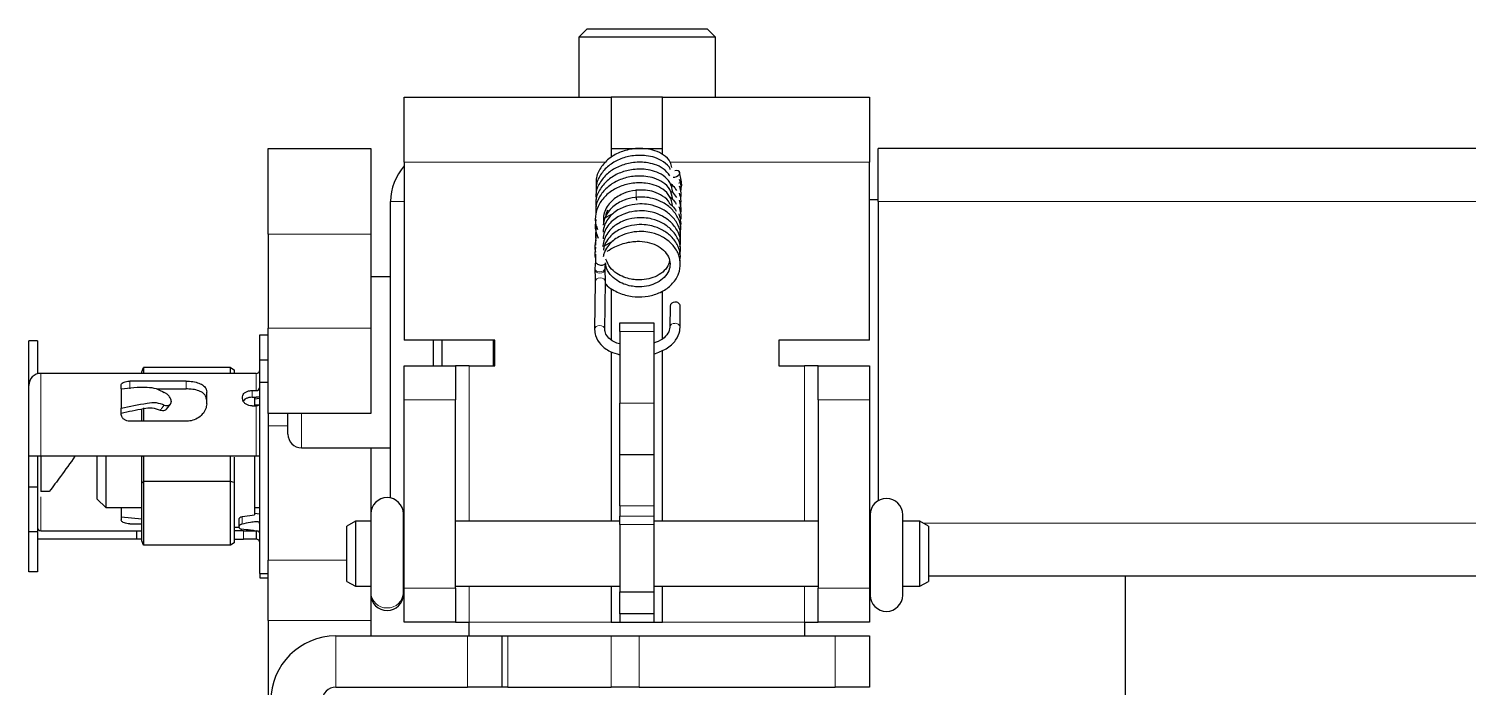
# Model space of a CAD drawing. Header units: millimetres. Extents: x -599 to 823, y -273 to 1990.
# Drawn here: x -514.5 to -430.4, y -226.9 to -188.4 of the extents above; entities that cross this region are included whole.
import ezdxf

# ---------------------------------------------------------------- set-up
doc = ezdxf.new("R2010")
doc.units = ezdxf.units.MM

msp = doc.modelspace()

# ---------------------------------------------------------------- linework, layer by layer
at = {"color": 7, "linetype": 'Continuous', "lineweight": 25}
for p, q in [((-481.899, -188.436), (-482.399, -188.936)), ((-481.899, -188.436), (-478.095, -188.436)), ((-478.095, -188.436), (-474.899, -188.436)), ((-474.399, -188.936), (-474.899, -188.436)), ((-482.399, -188.936), (-482.399, -192.436)), ((-478.052, -188.936), (-482.399, -188.936)), ((-474.399, -188.936), (-478.052, -188.936)), ((-474.399, -192.436), (-474.399, -188.936)), ((-492.599, -196.236), (-492.599, -192.436)), ((-492.599, -192.436), (-480.499, -192.436)), ((-480.499, -192.436), (-480.499, -195.956)), ((-477.499, -192.436), (-480.499, -192.436)), ((-477.499, -192.436), (-465.399, -192.436)), ((-477.499, -195.778), (-477.499, -192.436)), ((-465.399, -192.436), (-465.399, -196.236)), ((-500.549, -195.436), (-494.549, -195.436)), ((-500.549, -200.436), (-500.549, -195.436)), ((-494.549, -195.436), (-494.549, -200.436)), ((-480.499, -195.436), (-477.499, -195.436)), ((-464.899, -198.536), (-464.899, -195.436)), ((-35.899, -195.436), (-464.899, -195.436)), ((-492.599, -196.236), (-492.599, -206.636)), ((-476.405, -197.295), (-476.501, -196.825)), ((-465.399, -206.636), (-465.399, -196.236)), ((-476.401, -197.373), (-476.405, -197.295)), ((-493.399, -215.873), (-493.399, -198.536)), ((-464.899, -198.436), (-465.399, -198.436)), ((-464.899, -198.536), (-464.899, -216.035)), ((-480.942, -199.538), (-480.423, -199.257)), ((-481.398, -199.996), (-481.412, -200.673)), ((-500.549, -200.436), (-500.549, -205.936)), ((-494.549, -200.436), (-494.549, -205.936)), ((-481.403, -200.399), (-481.416, -201.08)), ((-480.899, -201.125), (-480.382, -200.84)), ((-481.417, -201.608), (-481.423, -202.01)), ((-481.419, -201.998), (-481.46, -202.474)), ((-481.46, -202.474), (-481.456, -202.552)), ((-480.861, -202.44), (-480.835, -202.133)), ((-480.857, -202.519), (-480.861, -202.44)), ((-493.399, -202.936), (-494.549, -202.936)), ((-481.438, -203.234), (-481.47, -206.023)), ((-480.87, -206.03), (-480.838, -203.241)), ((-480.499, -203.624), (-480.499, -206.611)), ((-477.499, -206.539), (-477.499, -203.776)), ((-477.06, -204.652), (-477.075, -205.892)), ((-476.475, -205.899), (-476.46, -204.659)), ((-500.549, -210.936), (-500.549, -205.936)), ((-494.549, -205.936), (-494.549, -210.936)), ((-479.999, -205.636), (-477.999, -205.636)), ((-479.999, -206.136), (-479.999, -205.636)), ((-479.999, -206.136), (-479.999, -210.321)), ((-477.999, -205.636), (-477.999, -206.136)), ((-477.999, -206.136), (-477.999, -210.321)), ((-477.074, -205.88), (-477.075, -205.892)), ((-514.049, -206.678), (-514.549, -206.678)), ((-514.549, -209.286), (-514.549, -206.678)), ((-514.049, -206.678), (-514.049, -208.616)), ((-501.049, -206.336), (-500.549, -206.336)), ((-501.049, -207.804), (-501.049, -206.336)), ((-487.299, -206.636), (-492.599, -206.636)), ((-490.899, -208.136), (-490.899, -206.636)), ((-490.399, -206.636), (-490.399, -208.136)), ((-487.399, -206.636), (-487.399, -208.136)), ((-487.299, -208.136), (-487.299, -206.636)), ((-465.399, -206.636), (-470.699, -206.636)), ((-470.699, -206.636), (-470.699, -208.136)), ((-501.049, -209.114), (-501.049, -207.804)), ((-500.549, -207.804), (-501.049, -207.804)), ((-480.499, -207.322), (-480.499, -217.236)), ((-477.499, -217.236), (-477.499, -207.238)), ((-508.249, -208.586), (-513.849, -208.586)), ((-501.249, -208.586), (-508.249, -208.586)), ((-507.949, -208.49), (-507.834, -208.244)), ((-507.949, -208.586), (-507.949, -208.49)), ((-507.834, -208.244), (-507.834, -208.586)), ((-502.749, -208.244), (-507.834, -208.244)), ((-502.749, -208.586), (-502.749, -208.244)), ((-502.749, -208.244), (-502.549, -208.386)), ((-502.549, -208.386), (-502.549, -208.586)), ((-492.599, -208.136), (-489.599, -208.136)), ((-492.599, -210.136), (-492.599, -208.136)), ((-489.599, -208.136), (-489.599, -210.136)), ((-488.799, -208.136), (-489.599, -208.136)), ((-488.799, -208.136), (-487.299, -208.136)), ((-470.699, -208.136), (-469.199, -208.136)), ((-468.399, -208.136), (-469.199, -208.136)), ((-468.399, -210.136), (-468.399, -208.136)), ((-468.399, -208.136), (-465.399, -208.136)), ((-465.399, -208.136), (-465.399, -210.136)), ((-514.549, -213.436), (-514.549, -209.286)), ((-509.149, -209.488), (-509.149, -209.276)), ((-509.149, -209.488), (-509.149, -210.62)), ((-505.349, -209.041), (-508.649, -209.041)), ((-507.069, -209.494), (-505.349, -209.494)), ((-501.049, -220.294), (-501.049, -209.114)), ((-500.549, -209.114), (-501.049, -209.114)), ((-506.222, -210.215), (-506.222, -210.244)), ((-504.149, -210.363), (-504.149, -209.685)), ((-502.049, -210.067), (-502.049, -209.948)), ((-501.499, -209.589), (-501.249, -209.589)), ((-501.499, -209.985), (-501.249, -209.985)), ((-501.349, -209.985), (-501.349, -210.436)), ((-501.049, -210.06), (-501.349, -210.103)), ((-492.599, -221.136), (-492.599, -210.136)), ((-489.599, -221.136), (-489.599, -210.136)), ((-479.999, -213.321), (-479.999, -210.321)), ((-477.999, -210.321), (-477.999, -213.321)), ((-468.399, -210.136), (-468.399, -221.136)), ((-465.399, -210.136), (-465.399, -221.136)), ((-509.149, -210.944), (-509.149, -210.62)), ((-507.949, -211.387), (-507.949, -210.658)), ((-507.834, -210.597), (-507.834, -211.387)), ((-506.539, -210.719), (-506.502, -210.673)), ((-506.499, -210.675), (-506.266, -210.381)), ((-501.499, -210.484), (-501.249, -210.484)), ((-501.091, -210.436), (-501.349, -210.436)), ((-494.549, -210.936), (-500.549, -210.936)), ((-500.549, -210.936), (-500.549, -211.649)), ((-499.399, -212.136), (-499.399, -210.936)), ((-505.349, -211.387), (-508.649, -211.387)), ((-500.549, -211.649), (-500.549, -219.507)), ((-513.849, -213.436), (-514.549, -213.436)), ((-514.549, -215.242), (-514.549, -213.436)), ((-514.049, -213.436), (-514.049, -215.242)), ((-511.849, -213.436), (-513.849, -213.436)), ((-501.249, -213.436), (-511.849, -213.436)), ((-510.549, -215.936), (-510.549, -213.436)), ((-510.049, -213.436), (-510.049, -216.436)), ((-507.921, -213.436), (-507.949, -213.465)), ((-507.949, -215.005), (-507.949, -213.465)), ((-507.834, -213.436), (-507.834, -214.905)), ((-502.749, -214.905), (-502.749, -213.436)), ((-502.549, -213.483), (-502.549, -214.963)), ((-501.349, -213.436), (-501.349, -216.859)), ((-501.049, -213.436), (-501.249, -213.436)), ((-498.599, -212.936), (-493.399, -212.936)), ((-494.549, -212.936), (-494.549, -216.741)), ((-479.999, -213.321), (-477.999, -213.321)), ((-479.999, -216.321), (-479.999, -213.321)), ((-477.999, -213.321), (-477.999, -216.321)), ((-514.049, -215.242), (-514.549, -215.242)), ((-514.549, -217.852), (-514.549, -215.242)), ((-514.049, -215.242), (-514.049, -217.852)), ((-507.834, -214.905), (-507.949, -215.005)), ((-507.949, -218.382), (-507.949, -215.005)), ((-507.834, -214.905), (-507.834, -218.629)), ((-502.749, -214.905), (-507.834, -214.905)), ((-502.749, -218.629), (-502.749, -214.905)), ((-502.549, -214.963), (-502.749, -214.905)), ((-502.549, -214.963), (-502.549, -218.487)), ((-513.349, -215.486), (-513.849, -215.486)), ((-510.549, -215.936), (-510.049, -216.436)), ((-510.049, -216.436), (-507.949, -216.436)), ((-509.149, -216.436), (-509.149, -216.978)), ((-509.149, -216.978), (-509.149, -217.141)), ((-509.149, -216.978), (-507.949, -217.096)), ((-502.063, -216.959), (-501.349, -216.859)), ((-501.349, -216.436), (-501.049, -216.436)), ((-501.049, -216.813), (-501.349, -216.77)), ((-494.551, -216.802), (-494.551, -221.393)), ((-492.651, -221.393), (-492.651, -216.802)), ((-479.999, -216.321), (-479.999, -216.938)), ((-479.999, -217.421), (-479.999, -216.938)), ((-477.999, -216.321), (-477.999, -216.938)), ((-477.999, -216.938), (-477.999, -217.421)), ((-465.361, -216.85), (-465.361, -221.55)), ((-463.461, -221.55), (-463.461, -216.85)), ((-514.549, -220.194), (-514.549, -217.852)), ((-514.049, -217.852), (-514.549, -217.852)), ((-514.049, -217.852), (-514.049, -220.194)), ((-513.849, -217.786), (-508.249, -217.786)), ((-508.649, -217.379), (-507.949, -217.379)), ((-508.249, -217.786), (-508.249, -218.286)), ((-508.249, -217.786), (-507.949, -217.786)), ((-502.549, -217.586), (-502.249, -217.586)), ((-501.999, -217.786), (-502.549, -217.786)), ((-502.249, -217.599), (-502.249, -217.524)), ((-501.999, -217.786), (-501.249, -217.786)), ((-501.249, -217.786), (-501.249, -218.286)), ((-495.449, -217.236), (-495.949, -217.525)), ((-495.949, -220.748), (-495.949, -217.525)), ((-494.551, -217.236), (-495.449, -217.236)), ((-495.449, -217.236), (-495.449, -221.036)), ((-492.599, -217.236), (-492.651, -217.236)), ((-479.999, -217.236), (-489.599, -217.236)), ((-479.999, -217.421), (-479.999, -221.362)), ((-468.399, -217.236), (-477.999, -217.236)), ((-477.999, -217.421), (-477.999, -221.362)), ((-465.361, -217.236), (-465.399, -217.236)), ((-462.449, -217.236), (-463.461, -217.236)), ((-461.949, -217.525), (-462.449, -217.236)), ((-462.449, -219.136), (-462.449, -217.236)), ((-461.949, -217.525), (-461.949, -219.136)), ((-508.249, -218.286), (-513.849, -218.286)), ((-507.949, -218.286), (-508.249, -218.286)), ((-507.834, -218.629), (-507.949, -218.382)), ((-502.749, -218.629), (-507.834, -218.629)), ((-502.549, -218.487), (-502.749, -218.629)), ((-502.549, -218.286), (-501.999, -218.286)), ((-501.249, -218.286), (-501.999, -218.286)), ((-500.549, -223.042), (-500.549, -219.507)), ((-462.449, -221.036), (-462.449, -219.136)), ((-461.949, -219.136), (-461.949, -220.748)), ((-514.049, -220.194), (-514.549, -220.194)), ((-501.049, -220.294), (-500.549, -220.294)), ((-501.049, -220.294), (-501.049, -220.536)), ((-38.749, -220.436), (-461.949, -220.436)), ((-450.449, -220.436), (-450.449, -233.836)), ((-501.049, -220.536), (-500.549, -220.536)), ((-495.949, -220.748), (-495.449, -221.036)), ((-495.449, -221.036), (-494.551, -221.036)), ((-492.651, -221.036), (-492.599, -221.036)), ((-492.599, -223.136), (-492.599, -221.136)), ((-489.599, -221.036), (-479.999, -221.036)), ((-489.599, -221.136), (-489.599, -223.136)), ((-480.499, -221.036), (-480.499, -223.136)), ((-477.999, -221.036), (-468.399, -221.036)), ((-477.499, -223.136), (-477.499, -221.036)), ((-468.399, -223.136), (-468.399, -221.136)), ((-465.399, -221.036), (-465.361, -221.036)), ((-465.399, -221.136), (-465.399, -223.136)), ((-463.461, -221.036), (-462.449, -221.036)), ((-462.449, -221.036), (-461.949, -220.748)), ((-494.551, -221.393), (-494.551, -221.502)), ((-494.549, -221.563), (-494.549, -223.042)), ((-492.651, -221.502), (-492.651, -221.393)), ((-479.999, -221.362), (-477.999, -221.362)), ((-479.999, -222.636), (-479.999, -221.362)), ((-477.999, -221.362), (-477.999, -222.636)), ((-477.999, -222.636), (-479.999, -222.636)), ((-479.999, -222.636), (-479.999, -223.136)), ((-477.999, -222.636), (-477.999, -223.136)), ((-500.549, -223.042), (-500.549, -227.66)), ((-494.549, -223.042), (-494.549, -223.936)), ((-489.599, -223.136), (-492.599, -223.136)), ((-489.599, -223.136), (-488.799, -223.136)), ((-488.799, -223.936), (-488.799, -223.136)), ((-480.499, -223.136), (-479.999, -223.136)), ((-479.999, -223.136), (-477.999, -223.136)), ((-477.999, -223.136), (-477.499, -223.136)), ((-469.199, -223.136), (-469.199, -223.936)), ((-469.199, -223.136), (-468.399, -223.136)), ((-465.399, -223.136), (-468.399, -223.136)), ((-496.599, -223.936), (-488.899, -223.936)), ((-488.899, -223.936), (-486.899, -223.936)), ((-486.899, -223.936), (-486.899, -226.936)), ((-486.899, -223.936), (-486.538, -223.936)), ((-486.538, -223.936), (-480.497, -223.936)), ((-480.497, -223.936), (-478.858, -223.936)), ((-478.858, -223.936), (-467.399, -223.936)), ((-467.399, -223.936), (-465.399, -223.936)), ((-465.399, -223.936), (-465.399, -226.936)), ((-496.599, -226.936), (-488.899, -226.936)), ((-486.899, -226.936), (-488.899, -226.936)), ((-486.538, -226.936), (-486.899, -226.936)), ((-486.538, -226.936), (-480.497, -226.936)), ((-478.858, -226.936), (-480.497, -226.936)), ((-478.858, -226.936), (-467.399, -226.936)), ((-465.399, -226.936), (-467.399, -226.936))]:
    msp.add_line(p, q, dxfattribs=at)
at = {"color": 8, "linetype": 'Continuous', "lineweight": 18}
for p, q in [((-480.813, -196.236), (-492.599, -196.236)), ((-465.399, -196.236), (-477.05, -196.236)), ((-492.599, -198.536), (-493.399, -198.536)), ((-35.899, -198.536), (-464.899, -198.536)), ((-494.549, -200.436), (-500.549, -200.436)), ((-500.549, -205.936), (-494.549, -205.936)), ((-477.999, -206.136), (-479.999, -206.136)), ((-513.849, -208.586), (-513.849, -213.436)), ((-501.249, -209.589), (-501.249, -208.586)), ((-488.799, -217.236), (-488.799, -208.136)), ((-469.199, -208.136), (-469.199, -217.236)), ((-508.649, -209.041), (-508.649, -209.494)), ((-505.349, -209.494), (-505.349, -209.041)), ((-501.499, -209.589), (-501.499, -209.985)), ((-489.599, -210.136), (-492.599, -210.136)), ((-479.999, -210.321), (-477.999, -210.321)), ((-465.399, -210.136), (-468.399, -210.136)), ((-501.249, -213.436), (-501.249, -210.484)), ((-498.599, -210.936), (-498.599, -212.936)), ((-499.399, -211.649), (-500.549, -211.649)), ((-513.849, -215.796), (-513.849, -217.786)), ((-477.999, -216.321), (-479.999, -216.321)), ((-479.999, -216.938), (-477.999, -216.938)), ((-501.999, -218.286), (-501.999, -217.786)), ((-477.999, -217.421), (-479.999, -217.421)), ((-38.423, -217.336), (-462.276, -217.336)), ((-500.549, -219.507), (-495.949, -219.507)), ((-492.599, -221.136), (-489.599, -221.136)), ((-488.799, -223.136), (-488.799, -221.036)), ((-469.199, -221.036), (-469.199, -223.136)), ((-468.399, -221.136), (-465.399, -221.136)), ((-494.549, -223.042), (-500.549, -223.042)), ((-480.499, -223.136), (-488.799, -223.136)), ((-469.199, -223.136), (-477.499, -223.136)), ((-496.599, -226.936), (-496.599, -223.936)), ((-488.899, -226.936), (-488.899, -223.936)), ((-486.538, -223.936), (-486.538, -226.936)), ((-480.497, -226.936), (-480.497, -223.936)), ((-478.858, -223.936), (-478.858, -226.936)), ((-467.399, -226.936), (-467.399, -223.936))]:
    msp.add_line(p, q, dxfattribs=at)
at = {"color": 7, "linetype": 'Continuous', "lineweight": 25, "flags": 128}
for points in [[(-476.874, -197.118), (-476.786, -197.111), (-476.675, -197.073), (-476.581, -197.013), (-476.517, -196.939), (-476.495, -196.864), (-476.516, -196.797), (-476.578, -196.75), (-476.671, -196.73), (-476.782, -196.739), (-476.782, -196.739)], [(-501.049, -209.962), (-501.113, -209.975), (-501.249, -209.985)], [(-501.049, -210.362), (-501.053, -210.386), (-501.065, -210.409), (-501.083, -210.43), (-501.108, -210.448), (-501.138, -210.463), (-501.173, -210.475), (-501.21, -210.482), (-501.249, -210.484)], [(-513.849, -218.286), (-513.986, -218.273), (-514.049, -218.257)]]:
    msp.add_lwpolyline(points, dxfattribs=at)
at = {"color": 8, "linetype": 'Continuous', "lineweight": 18, "flags": 128}
for points in [[(-481.46, -202.474), (-481.438, -202.536), (-481.374, -202.595), (-481.277, -202.632), (-481.163, -202.643)], [(-481.456, -202.552), (-481.434, -202.615), (-481.37, -202.673), (-481.273, -202.711), (-481.158, -202.721)], [(-481.163, -202.643), (-481.048, -202.625), (-480.95, -202.582), (-480.885, -202.52), (-480.861, -202.448), (-480.861, -202.441)], [(-481.158, -202.721), (-481.044, -202.704), (-480.946, -202.661), (-480.88, -202.598), (-480.857, -202.526), (-480.857, -202.519)], [(-481.151, -203.002), (-481.035, -203.017), (-480.935, -203.065), (-480.866, -203.139), (-480.838, -203.228), (-480.838, -203.241)], [(-481.183, -205.792), (-481.068, -205.806), (-480.968, -205.854), (-480.898, -205.929), (-480.871, -206.018), (-480.87, -206.028)]]:
    msp.add_lwpolyline(points, dxfattribs=at)
at = {"color": 7, "linetype": 'Continuous', "lineweight": 25}
for centre, radius, start, end in [((-490.299, -198.536), 3.1, 137.89655, 180), ((-477.992, -198.277), 1.046, 179.97298, 189.73536), ((-476.794, -204.688), 0.269, 85.56913, 172.30264), ((-476.732, -204.691), 0.273, 6.61508, 98.74019), ((-513.849, -209.286), 0.7, 90, 180), ((-501.249, -208.386), 0.2, 270, 0), ((-501.231, -209.407), 0.183, 264.18756, 352.66613), ((-498.599, -212.136), 0.8, 180, 270), ((-493.601, -216.802), 0.95, 0, 180), ((-464.411, -216.85), 0.95, 0, 180), ((-501.149, -216.517), 0.0996, 3.92792, 54.46683), ((-513.849, -217.586), 0.2, 180, 270), ((-501.249, -218.486), 0.2, 0, 90), ((-493.601, -221.502), 0.95, 180, 0), ((-464.411, -221.55), 0.95, 180, 0), ((-496.599, -227.736), 3.8, 90, 180), ((-496.599, -227.736), 0.8, 90, 180)]:
    msp.add_arc(centre, radius, start, end, dxfattribs=at)
at = {"color": 8, "linetype": 'Continuous', "lineweight": 18}
for centre, radius, start, end in [((-476.599, -197.28), 0.194, 281.16678, 355.78028), ((-476.548, -197.376), 0.147, 305.37952, 0.99151), ((-473.249, -197.971), 5.797, 179.23853, 183.01816), ((-481.172, -203.27), 0.269, 85.56913, 172.30264), ((-481.204, -206.059), 0.269, 85.57069, 172.28471), ((-476.807, -205.931), 0.272, 85.84851, 169.10635), ((-476.746, -205.93), 0.273, 6.62516, 98.73922), ((-493.623, -221.371), 0.929, 181.38421, 271.32035), ((-493.58, -221.371), 0.929, 268.67965, 358.61579)]:
    msp.add_arc(centre, radius, start, end, dxfattribs=at)
at = {"color": 7, "linetype": 'Continuous', "lineweight": 25}
for points, knots in [([(-477.05, -196.658), (-477.053, -196.65), (-477.108, -196.464), (-477.423, -196.214), (-477.912, -195.96), (-478.546, -195.824), (-479.276, -195.834), (-480.04, -196.049), (-480.682, -196.43), (-481.154, -196.966), (-481.402, -197.497), (-481.384, -197.831), (-481.378, -197.936)], [0, 0, 0, 0, 0.004993, 0.1184, 0.219918, 0.305422, 0.440621, 0.56324, 0.685592, 0.810243, 0.939925, 1, 1, 1, 1]), ([(-476.953, -196.554), (-476.978, -196.444), (-477.043, -196.151), (-477.405, -195.809), (-477.905, -195.559), (-478.536, -195.421), (-479.267, -195.431), (-480.03, -195.644), (-480.674, -196.024), (-481.148, -196.559), (-481.403, -197.115), (-481.381, -197.476), (-481.374, -197.608)], [0, 0, 0, 0, 0.063333, 0.16851, 0.262688, 0.342003, 0.46736, 0.58109, 0.694609, 0.810179, 0.930447, 1, 1, 1, 1]), ([(-476.898, -197.99), (-476.938, -197.796), (-477.016, -197.418), (-477.427, -197.009), (-477.933, -196.764), (-478.565, -196.628), (-479.296, -196.642), (-480.058, -196.858), (-480.699, -197.242), (-481.169, -197.779), (-481.42, -198.334), (-481.396, -198.692), (-481.387, -198.822)], [0, 0, 0, 0, 0.105289, 0.205903, 0.295917, 0.37175, 0.491758, 0.600525, 0.708989, 0.819647, 0.934706, 1, 1, 1, 1]), ([(-477.069, -197.03), (-477.186, -196.883), (-477.409, -196.602), (-477.926, -196.364), (-478.554, -196.225), (-479.287, -196.238), (-480.049, -196.453), (-480.69, -196.836), (-481.162, -197.373), (-481.414, -197.928), (-481.391, -198.287), (-481.383, -198.417)], [0, 0, 0, 0, 0.1114142, 0.2121128, 0.2969363, 0.4311161, 0.5527693, 0.6741203, 0.797839, 0.9265139, 1, 1, 1, 1]), ([(-476.908, -198.796), (-476.949, -198.6), (-477.029, -198.22), (-477.444, -197.811), (-477.951, -197.567), (-478.584, -197.433), (-479.316, -197.449), (-480.077, -197.668), (-480.713, -198.054), (-481.193, -198.593), (-481.434, -199.237), (-481.464, -199.794), (-481.33, -200.086), (-481.293, -200.168)], [0, 0, 0, 0, 0.097442, 0.189485, 0.271783, 0.341134, 0.450972, 0.550456, 0.6496, 0.750897, 0.856158, 0.95975, 1, 1, 1, 1]), ([(-476.903, -198.393), (-476.944, -198.198), (-477.023, -197.819), (-477.436, -197.41), (-477.942, -197.165), (-478.574, -197.031), (-479.306, -197.045), (-480.067, -197.263), (-480.707, -197.648), (-481.176, -198.186), (-481.425, -198.74), (-481.401, -199.098), (-481.392, -199.226)], [0, 0, 0, 0, 0.105884, 0.20648, 0.296453, 0.37226, 0.492276, 0.601015, 0.709415, 0.82009, 0.935131, 1, 1, 1, 1]), ([(-477.005, -197.51), (-476.972, -197.537), (-476.836, -197.65), (-476.752, -197.786), (-476.687, -197.889)], [0, 0, 0, 0, 0.239594, 1, 1, 1, 1]), ([(-476.431, -198.399), (-476.42, -198.274), (-476.397, -198.022), (-476.469, -197.771), (-476.506, -197.644)], [0, 0, 0, 0, 0.4922147, 1, 1, 1, 1]), ([(-476.425, -197.936), (-476.416, -197.833), (-476.396, -197.6), (-476.463, -197.37), (-476.501, -197.241)], [0, 0, 0, 0, 0.443375, 1, 1, 1, 1]), ([(-476.419, -197.726), (-476.413, -197.717), (-476.399, -197.694), (-476.388, -197.657), (-476.381, -197.623), (-476.377, -197.592), (-476.375, -197.563), (-476.374, -197.533), (-476.374, -197.519)], [0, 0, 0, 0, 0.0974178, 0.2586614, 0.3843062, 0.5179778, 0.7671534, 1, 1, 1, 1]), ([(-476.389, -197.515), (-476.389, -197.515), (-476.389, -197.515), (-476.392, -197.494), (-476.396, -197.449), (-476.399, -197.399), (-476.401, -197.373)], [0, 0, 0, 0, 0.09133, 0.306343, 0.65458, 1, 1, 1, 1]), ([(-479.046, -197.892), (-479.063, -197.894), (-479.3, -197.91), (-479.786, -198.04), (-480.332, -198.352), (-480.694, -198.744), (-480.892, -199.11), (-480.975, -199.498), (-480.957, -199.723), (-480.947, -199.837)], [0, 0, 0, 0, 0.015165, 0.21726, 0.450342, 0.58255, 0.720623, 0.859229, 1, 1, 1, 1]), ([(-476.479, -200.392), (-476.461, -200.313), (-476.395, -200.024), (-476.548, -199.522), (-476.916, -198.982), (-477.455, -198.58), (-478.015, -198.356), (-478.569, -198.266), (-479.137, -198.282), (-479.796, -198.44), (-480.34, -198.758), (-480.703, -199.151), (-480.895, -199.514), (-480.967, -199.79), (-480.962, -199.914), (-480.962, -199.924)], [0, 0, 0, 0, 0.042308, 0.15415, 0.2638, 0.362621, 0.46011, 0.525142, 0.605685, 0.698744, 0.806146, 0.867056, 0.930656, 0.994491, 1, 1, 1, 1]), ([(-477.087, -198.657), (-477.089, -198.65), (-477.147, -198.465), (-477.466, -198.216), (-477.958, -197.97), (-478.499, -197.846), (-478.861, -197.867), (-479.043, -197.877)], [0, 0, 0, 0, 0.01249, 0.301593, 0.560015, 0.777814, 1, 1, 1, 1]), ([(-477.122, -198.221), (-477.052, -198.277), (-476.875, -198.419), (-476.764, -198.591), (-476.696, -198.695)], [0, 0, 0, 0, 0.391046, 1, 1, 1, 1]), ([(-476.981, -197.936), (-476.959, -197.955), (-476.833, -198.061), (-476.756, -198.188), (-476.692, -198.292)], [0, 0, 0, 0, 0.174816, 1, 1, 1, 1]), ([(-476.44, -199.205), (-476.44, -199.205), (-476.392, -199.084), (-476.422, -198.822), (-476.484, -198.574), (-476.515, -198.45)], [0, 0, 0, 0, 0.000172, 0.502667, 1, 1, 1, 1]), ([(-476.436, -198.802), (-476.424, -198.676), (-476.402, -198.423), (-476.474, -198.173), (-476.51, -198.047)], [0, 0, 0, 0, 0.497485, 1, 1, 1, 1]), ([(-476.489, -201.195), (-476.471, -201.114), (-476.406, -200.823), (-476.561, -200.32), (-476.931, -199.782), (-477.473, -199.381), (-478.034, -199.159), (-478.589, -199.071), (-479.156, -199.089), (-479.815, -199.249), (-480.358, -199.568), (-480.72, -199.963), (-480.909, -200.326), (-480.98, -200.599), (-480.975, -200.72), (-480.974, -200.726)], [0, 0, 0, 0, 0.043237, 0.155226, 0.264949, 0.363826, 0.461472, 0.526578, 0.607178, 0.700257, 0.807834, 0.868821, 0.932479, 0.996349, 1, 1, 1, 1]), ([(-476.484, -200.793), (-476.466, -200.713), (-476.401, -200.424), (-476.555, -199.921), (-476.923, -199.382), (-477.464, -198.981), (-478.025, -198.757), (-478.579, -198.668), (-479.146, -198.685), (-479.805, -198.845), (-480.349, -199.163), (-480.712, -199.557), (-480.902, -199.92), (-480.974, -200.195), (-480.968, -200.317), (-480.968, -200.325)], [0, 0, 0, 0, 0.0427725, 0.1546872, 0.2643743, 0.3632218, 0.4607896, 0.5258585, 0.6064299, 0.6994983, 0.8069872, 0.8679354, 0.9315648, 0.9954165, 1, 1, 1, 1]), ([(-480.801, -199.461), (-480.801, -199.374), (-480.801, -199.22), (-480.714, -199.084), (-480.677, -199.025)], [0, 0, 0, 0, 0.563743, 1, 1, 1, 1]), ([(-477.087, -198.657), (-477.032, -198.701), (-476.869, -198.833), (-476.768, -198.992), (-476.701, -199.098)], [0, 0, 0, 0, 0.3340306, 1, 1, 1, 1]), ([(-476.463, -200.041), (-476.458, -200.029), (-476.404, -199.895), (-476.431, -199.624), (-476.494, -199.377), (-476.524, -199.256)], [0, 0, 0, 0, 0.051584, 0.533192, 1, 1, 1, 1]), ([(-476.444, -199.605), (-476.444, -199.605), (-476.397, -199.484), (-476.427, -199.223), (-476.489, -198.975), (-476.52, -198.853)], [0, 0, 0, 0, 0.002516, 0.506423, 1, 1, 1, 1]), ([(-481.394, -199.593), (-481.424, -199.82), (-481.474, -200.191), (-481.318, -200.539), (-481.258, -200.673)], [0, 0, 0, 0, 0.612736, 1, 1, 1, 1]), ([(-476.493, -201.597), (-476.475, -201.515), (-476.411, -201.223), (-476.567, -200.719), (-476.939, -200.182), (-477.482, -199.782), (-478.043, -199.561), (-478.599, -199.473), (-479.166, -199.492), (-479.824, -199.653), (-480.367, -199.974), (-480.728, -200.368), (-480.917, -200.733), (-480.988, -201.019), (-480.98, -201.151), (-480.979, -201.169)], [0, 0, 0, 0, 0.043364, 0.154562, 0.263475, 0.361617, 0.458588, 0.523228, 0.603234, 0.695603, 0.802439, 0.862993, 0.926189, 0.989583, 1, 1, 1, 1]), ([(-476.498, -201.998), (-476.48, -201.916), (-476.416, -201.623), (-476.574, -201.118), (-476.947, -200.581), (-477.491, -200.183), (-478.053, -199.962), (-478.609, -199.876), (-479.176, -199.895), (-479.833, -200.058), (-480.378, -200.379), (-480.732, -200.773), (-480.914, -201.098), (-480.946, -201.304), (-480.959, -201.384)], [0, 0, 0, 0, 0.04529, 0.16028, 0.272871, 0.374324, 0.474616, 0.541455, 0.624163, 0.719631, 0.830128, 0.892746, 0.958084, 1, 1, 1, 1]), ([(-481.408, -200.802), (-481.454, -201.035), (-481.501, -201.27), (-481.418, -201.492), (-481.417, -201.494)], [0, 0, 0, 0, 0.989365, 1, 1, 1, 1]), ([(-480.839, -203.356), (-480.834, -203.362), (-480.728, -203.496), (-480.341, -203.749), (-479.699, -204.041), (-478.9, -204.147), (-478.138, -204.061), (-477.438, -203.788), (-476.875, -203.344), (-476.523, -202.771), (-476.418, -202.14), (-476.571, -201.519), (-476.957, -200.981), (-477.499, -200.583), (-478.062, -200.364), (-478.618, -200.278), (-479.186, -200.299), (-479.843, -200.462), (-480.387, -200.785), (-480.74, -201.179), (-480.919, -201.499), (-480.95, -201.698), (-480.962, -201.772)], [0, 0, 0, 0, 0.002052, 0.044802, 0.111657, 0.171853, 0.231635, 0.292253, 0.355355, 0.417763, 0.478389, 0.541427, 0.60313, 0.658728, 0.713717, 0.750355, 0.795682, 0.847989, 0.908576, 0.942903, 0.978714, 1, 1, 1, 1]), ([(-480.735, -201.437), (-480.588, -201.35), (-480.216, -201.13), (-479.678, -200.943), (-479.162, -200.87), (-478.738, -200.852), (-478.243, -200.923), (-477.724, -201.14), (-477.325, -201.466), (-477.087, -201.864), (-477.034, -202.289), (-477.162, -202.707), (-477.465, -203.075), (-477.909, -203.349), (-478.431, -203.507), (-478.92, -203.538), (-479.369, -203.485), (-479.783, -203.367), (-480.216, -203.145), (-480.593, -202.792), (-480.823, -202.434), (-480.819, -202.207), (-480.818, -202.158)], [0, 0, 0, 0, 0.0558592, 0.1407401, 0.1737704, 0.2017711, 0.2569055, 0.3115764, 0.3667398, 0.4237211, 0.4796893, 0.5339482, 0.5905564, 0.646329, 0.6969587, 0.7472281, 0.780394, 0.8208633, 0.8671018, 0.9203979, 0.9827915, 1, 1, 1, 1]), ([(-481.412, -201.205), (-481.459, -201.439), (-481.506, -201.676), (-481.422, -201.898), (-481.421, -201.9)], [0, 0, 0, 0, 0.9913257, 1, 1, 1, 1]), ([(-477.099, -202.017), (-477.121, -202.111), (-477.176, -202.346), (-477.467, -202.674), (-477.907, -202.948), (-478.431, -203.105), (-478.92, -203.135), (-479.368, -203.082), (-479.783, -202.963), (-480.21, -202.74), (-480.61, -202.388), (-480.74, -202.07), (-480.81, -201.898)], [0, 0, 0, 0, 0.076825, 0.193273, 0.307965, 0.41208, 0.515503, 0.583722, 0.666946, 0.762009, 0.871666, 1, 1, 1, 1]), ([(-481.456, -202.552), (-481.453, -202.604), (-481.448, -202.707), (-481.442, -202.894), (-481.438, -203.066), (-481.437, -203.177), (-481.438, -203.223), (-481.438, -203.234)], [0, 0, 0, 0, 0.24166, 0.475271, 0.711669, 0.92868, 1, 1, 1, 1]), ([(-481.414, -202), (-481.417, -202.007), (-481.43, -202.037), (-481.406, -202.098), (-481.343, -202.169), (-481.245, -202.226), (-481.168, -202.243), (-481.129, -202.252)], [0, 0, 0, 0, 0.077645, 0.308234, 0.538823, 0.769411, 1, 1, 1, 1]), ([(-481.129, -202.252), (-481.09, -202.255), (-481.013, -202.26), (-480.915, -202.231), (-480.849, -202.184), (-480.84, -202.141), (-480.836, -202.122)], [0, 0, 0, 0, 0.262864, 0.525728, 0.788592, 1, 1, 1, 1]), ([(-480.838, -203.241), (-480.838, -203.194), (-480.838, -203.096), (-480.841, -202.9), (-480.848, -202.692), (-480.854, -202.577), (-480.857, -202.519)], [0, 0, 0, 0, 0.243086, 0.500781, 0.748307, 1, 1, 1, 1]), ([(-481.47, -206.023), (-481.46, -206.144), (-481.435, -206.457), (-481.14, -206.919), (-480.643, -207.309), (-480.196, -207.436), (-479.999, -207.492)], [0, 0, 0, 0, 0.178356, 0.465165, 0.765567, 1, 1, 1, 1]), ([(-479.999, -206.866), (-480.115, -206.829), (-480.428, -206.729), (-480.74, -206.447), (-480.863, -206.202), (-480.869, -206.064), (-480.87, -206.03)], [0, 0, 0, 0, 0.20072, 0.544447, 0.889913, 1, 1, 1, 1]), ([(-477.075, -205.892), (-477.08, -205.95), (-477.097, -206.116), (-477.291, -206.409), (-477.627, -206.686), (-477.912, -206.781), (-477.999, -206.81)], [0, 0, 0, 0, 0.186073, 0.531266, 0.856526, 1, 1, 1, 1]), ([(-477.999, -207.458), (-477.751, -207.365), (-477.232, -207.171), (-476.712, -206.682), (-476.495, -206.223), (-476.479, -205.964), (-476.475, -205.899)], [0, 0, 0, 0, 0.296749, 0.621112, 0.904633, 1, 1, 1, 1]), ([(-509.149, -209.276), (-509.144, -209.247), (-509.133, -209.19), (-509.047, -209.121), (-508.921, -209.07), (-508.78, -209.044), (-508.687, -209.042), (-508.649, -209.041)], [0, 0, 0, 0, 0.214373, 0.428779, 0.642592, 0.856666, 1, 1, 1, 1]), ([(-509.149, -209.488), (-508.651, -209.425), (-507.98, -209.34), (-507.085, -209.446), (-506.78, -209.618), (-506.626, -209.705)], [0, 0, 0, 0, 0.587693, 0.790818, 1, 1, 1, 1]), ([(-505.349, -209.041), (-505.215, -209.046), (-504.945, -209.057), (-504.586, -209.148), (-504.316, -209.297), (-504.171, -209.485), (-504.156, -209.626), (-504.149, -209.685)], [0, 0, 0, 0, 0.213238, 0.42649, 0.63916, 0.849598, 1, 1, 1, 1]), ([(-504.149, -210.154), (-504.162, -210.069), (-504.186, -209.898), (-504.384, -209.703), (-504.68, -209.571), (-505.019, -209.504), (-505.251, -209.497), (-505.349, -209.494)], [0, 0, 0, 0, 0.212376, 0.424979, 0.633479, 0.843609, 1, 1, 1, 1]), ([(-509.149, -210.62), (-508.651, -210.511), (-507.98, -210.366), (-507.085, -210.255), (-506.78, -210.377), (-506.626, -210.438)], [0, 0, 0, 0, 0.587693, 0.790818, 1, 1, 1, 1]), ([(-506.222, -210.215), (-506.227, -210.174), (-506.237, -210.09), (-506.312, -209.955), (-506.423, -209.831), (-506.535, -209.749), (-506.605, -209.715), (-506.626, -209.705)], [0, 0, 0, 0, 0.225883, 0.451767, 0.67765, 0.903524, 1, 1, 1, 1]), ([(-506.626, -210.438), (-506.577, -210.45), (-506.479, -210.474), (-506.355, -210.454), (-506.265, -210.394), (-506.226, -210.316), (-506.223, -210.26), (-506.222, -210.244)], [0, 0, 0, 0, 0.225867, 0.4517344, 0.6775983, 0.9034793, 1, 1, 1, 1]), ([(-504.149, -210.363), (-504.162, -210.469), (-504.187, -210.682), (-504.387, -210.988), (-504.684, -211.228), (-505.023, -211.365), (-505.253, -211.38), (-505.349, -211.387)], [0, 0, 0, 0, 0.212833, 0.42585, 0.635542, 0.846587, 1, 1, 1, 1]), ([(-502.049, -209.948), (-502.043, -209.906), (-502.031, -209.821), (-501.937, -209.714), (-501.798, -209.635), (-501.644, -209.594), (-501.541, -209.59), (-501.499, -209.589)], [0, 0, 0, 0, 0.214305, 0.42865, 0.642279, 0.856223, 1, 1, 1, 1]), ([(-501.499, -210.484), (-501.561, -210.479), (-501.685, -210.469), (-501.85, -210.395), (-501.974, -210.287), (-502.04, -210.171), (-502.047, -210.096), (-502.049, -210.067)], [0, 0, 0, 0, 0.214393, 0.428789, 0.643061, 0.856854, 1, 1, 1, 1]), ([(-501.499, -209.985), (-501.561, -209.989), (-501.685, -209.996), (-501.848, -210.055), (-501.961, -210.129), (-501.993, -210.19), (-502.005, -210.212)], [0, 0, 0, 0, 0.28124, 0.562484, 0.843527, 1, 1, 1, 1]), ([(-509.149, -210.91), (-508.72, -210.812), (-508.129, -210.678), (-507.315, -210.564), (-507.023, -210.684), (-506.876, -210.745)], [0, 0, 0, 0, 0.5666604, 0.7809048, 1, 1, 1, 1]), ([(-508.649, -211.387), (-508.706, -211.382), (-508.818, -211.372), (-508.968, -211.294), (-509.081, -211.181), (-509.141, -211.057), (-509.147, -210.977), (-509.149, -210.944)], [0, 0, 0, 0, 0.214445, 0.428893, 0.643239, 0.857188, 1, 1, 1, 1]), ([(-506.539, -210.719), (-506.546, -210.724), (-506.582, -210.75), (-506.666, -210.777), (-506.781, -210.773), (-506.853, -210.752), (-506.876, -210.745)], [0, 0, 0, 0, 0.088696, 0.457739, 0.826694, 1, 1, 1, 1]), ([(-513.849, -213.436), (-513.849, -213.831), (-513.849, -214.536), (-513.849, -215.196), (-513.849, -215.486)], [0, 0, 0, 0, 0.559866, 1, 1, 1, 1]), ([(-511.849, -213.436), (-512.129, -213.831), (-512.63, -214.536), (-513.129, -215.196), (-513.349, -215.486)], [0, 0, 0, 0, 0.559911, 1, 1, 1, 1]), ([(-502.249, -217.092), (-502.247, -217.079), (-502.241, -217.053), (-502.208, -217.017), (-502.181, -216.998), (-502.172, -216.991)], [0, 0, 0, 0, 0.404591, 0.809176, 1, 1, 1, 1]), ([(-502.249, -217.524), (-502.249, -217.497), (-502.249, -217.426), (-502.249, -217.312), (-502.249, -217.195), (-502.249, -217.122), (-502.249, -217.092)], [0, 0, 0, 0, 0.190015, 0.497902, 0.793065, 1, 1, 1, 1]), ([(-502.172, -216.991), (-502.159, -216.986), (-502.127, -216.971), (-502.087, -216.964), (-502.063, -216.959)], [0, 0, 0, 0, 0.40435, 1, 1, 1, 1]), ([(-508.649, -217.379), (-508.706, -217.377), (-508.818, -217.372), (-508.968, -217.335), (-509.081, -217.277), (-509.141, -217.209), (-509.147, -217.161), (-509.149, -217.141)], [0, 0, 0, 0, 0.214385, 0.428772, 0.643033, 0.856802, 1, 1, 1, 1]), ([(-502.092, -217.405), (-502.115, -217.412), (-502.164, -217.427), (-502.218, -217.462), (-502.246, -217.495), (-502.248, -217.516), (-502.249, -217.524)], [0, 0, 0, 0, 0.266331, 0.548449, 0.829136, 1, 1, 1, 1]), ([(-502.249, -217.599), (-502.247, -217.611), (-502.242, -217.637), (-502.201, -217.669), (-502.148, -217.688), (-502.107, -217.694), (-502.092, -217.697)], [0, 0, 0, 0, 0.266311, 0.549123, 0.829777, 1, 1, 1, 1]), ([(-501.049, -217.414), (-501.05, -217.396), (-501.052, -217.36), (-501.069, -217.313), (-501.108, -217.267), (-501.184, -217.265), (-501.345, -217.268), (-501.657, -217.301), (-501.927, -217.366), (-502.092, -217.405)], [0, 0, 0, 0, 0.052051, 0.100621, 0.143629, 0.208426, 0.277664, 0.558659, 1, 1, 1, 1]), ([(-501.357, -217.786), (-501.435, -217.777), (-501.686, -217.745), (-501.927, -217.717), (-502.092, -217.697)], [0, 0, 0, 0, 0.313457, 1, 1, 1, 1]), ([(-501.049, -217.974), (-501.05, -217.955), (-501.052, -217.919), (-501.069, -217.869), (-501.106, -217.82), (-501.177, -217.809), (-501.225, -217.803), (-501.249, -217.8)], [0, 0, 0, 0, 0.195302, 0.377541, 0.538909, 0.761383, 1, 1, 1, 1])]:
    msp.add_open_spline(points, degree=3, knots=knots, dxfattribs=at)
at = {"color": 8, "linetype": 'Continuous', "lineweight": 18}
for points, knots in [([(-506.876, -210.745), (-506.855, -210.72), (-506.814, -210.669), (-506.746, -210.586), (-506.683, -210.509), (-506.641, -210.458), (-506.626, -210.438)], [0, 0, 0, 0, 0.246022, 0.497638, 0.810556, 1, 1, 1, 1]), ([(-502.063, -216.959), (-502.065, -216.994), (-502.069, -217.071), (-502.075, -217.191), (-502.083, -217.306), (-502.089, -217.377), (-502.092, -217.405), (-502.092, -217.405)], [0, 0, 0, 0, 0.23003, 0.514952, 0.811013, 0.999883, 1, 1, 1, 1])]:
    msp.add_open_spline(points, degree=3, knots=knots, dxfattribs=at)

doc.saveas('drawing.dxf')
